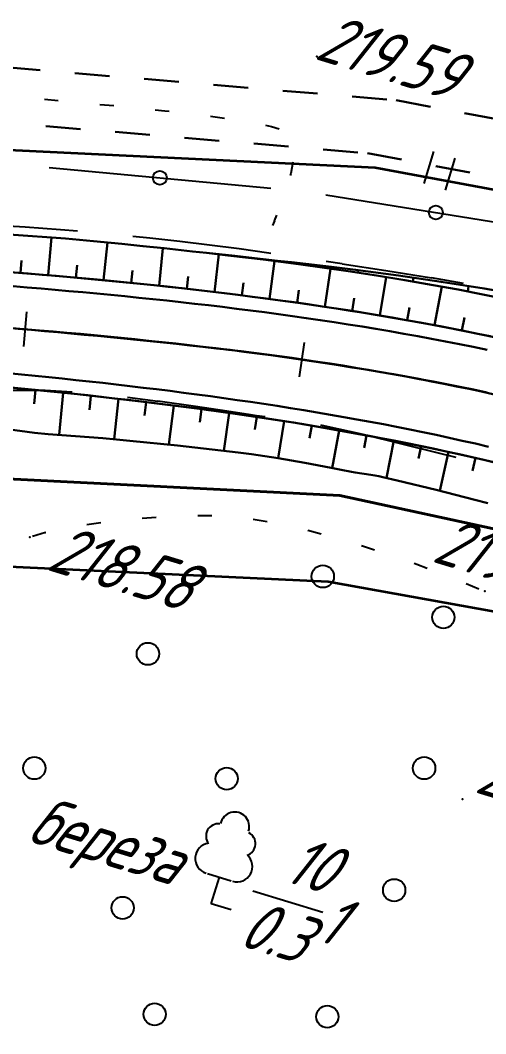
# Model space of a CAD drawing. Header units: millimetres. Extents: x -698 to 8131, y -704 to 4503.
# Drawn here: x 264.9 to 298.4, y 4015.7 to 4088.6 of the extents above; entities that cross this region are included whole.
import ezdxf

# ---------------------------------------------------------------- set-up
doc = ezdxf.new("R2010")
doc.units = ezdxf.units.MM
doc.linetypes.add('CONTI', pattern=[0])
doc.linetypes.add('STRIHSMALL', pattern=[1, 0.5, -0.5])
for name, color, linetype, lineweight in [('10', 1, 'Continuous', 35), ('КОПИЯ_ОСЬ_13_ОТКОСЫ', 7, 'Continuous', 30), ('КОПИЯ_ОСЬ_ГРАНИЦЫ_ПОЛОС', 7, 'Continuous', 30), ('ОСЬ_ВЕРХ_ПОКРЫТИЯ_ГРАНИЦЫ_ПОЛОС', 7, 'Continuous', 30), ('ОСЬ_ВЕРХ_ПОКРЫТИЯ_ОСЬ', 1, 'Continuous', 30)]:
    doc.layers.add(name, color=color, linetype=linetype, lineweight=lineweight)
for name, color, linetype in [('_Ростелеком', 6, 'Continuous'), ('NAD_MDEFAULT', 7, 'CONTI'), ('PI_OTDEFAULT', 172, 'CONTI'), ('PI_TTDEFAULT', 5, 'CONTI'), ('PLN_O', 7, 'CONTI'), ('SIT_LDEFAULT', 7, 'CONTI'), ('USLZNDEFAULT', 7, 'CONTI'), ('ZAPSKDEFAULT', 7, 'CONTI'), ('Изменение выноски', 3, 'Continuous'), ('ОСЬ_ВЕРХ_ПОКРЫТИЯ_ПИКЕТЫ', 1, 'Continuous'), ('разметка', 7, 'Continuous')]:
    doc.layers.add(name, color=color, linetype=linetype)
doc.styles.add('eskd', font='isocpeui.ttf', dxfattribs={"width": 1.2})
doc.styles.add('STYLE1', font='isocpeui.ttf', dxfattribs={"width": 0.9})
doc.linetypes.add('кабель_связи_проект.', pattern='A,10,-1,["/",STYLE1,S=3,R=0,X=0,Y=-1.5],-4.1', length=15.1)

# ---------------------------------------------------------------- blocks, each defined once
blk = doc.blocks.new('BL_2011')
at = {"color": 0}
for p, q in [((0, 0), (0, 2.4)), ((1.6, 0), (1.6, 2.4))]:
    blk.add_line(p, q, dxfattribs=at)
blk = doc.blocks.new('BL_2002')
at = {"color": 0}
blk.add_circle((0, 0), 0.8, dxfattribs=at)
blk = doc.blocks.new('BL_104')
at = {"color": 0}
for p, q in [((-0.9, 2), (0.9, 2)), ((0, 0), (0, 2)), ((1.5, 0), (0, 0))]:
    blk.add_line(p, q, dxfattribs=at)
for centre, radius, start, end in [((0, 5.8), 1.04, 358, 185), ((-0.94, 4.8), 0.88, 100, 235), ((0.94, 4.8), 0.88, 305, 80), ((-1, 3.1), 1.1, 115, 270), ((1, 3.1), 1.1, 270, 65)]:
    blk.add_arc(centre, radius, start, end, dxfattribs=at)

msp = doc.modelspace()

# ---------------------------------------------------------------- linework, layer by layer
at = {"layer": '10'}
for points in [[(307.073, 4044.594), (287.043, 4048.214), (163.153, 4053.994), (135.683, 4057.554), (104.113, 4067.084), (66.533, 4071.884), (20.063, 4083.834), (-25.137, 4108.194), (-34.337, 4113.804), (-79.357, 4142.004), (-91.947, 4159.324), (-169.847, 4182.624), (-259.277, 4209.364), (-312.397, 4225.424), (-355.627, 4238.494), (-406.367, 4253.824), (-425.027, 4259.464), (-449.217, 4267.114), (-456.827, 4269.514), (-499.667, 4283.064), (-559.147, 4301.901)], [(165.613, 4083.974), (290.413, 4077.994), (309.703, 4074.404), (309.033, 4071.854), (367.033, 4044.644), (488.233, 3916.064), (623.183, 3793.874), (694.303, 3750.114), (751.183, 3726.174), (1046.543, 3727.064), (1198.733, 3733.064)]]:
    msp.add_lwpolyline(points, dxfattribs=at)
at = {"layer": '_Ростелеком', "linetype": 'кабель_связи_проект.', "lineweight": 40, "ltscale": 0.25}
msp.add_lwpolyline([(163.047, 4060.664), (287.871, 4054.417), (308.733, 4049.884), (337.183, 4036.764), (340.463, 4035.044), (367.514, 4013.894), (457.665, 3917.122), (498.433, 3875.826), (540.411, 3836.495), (573.21, 3806.026), (611.818, 3774.855), (637.721, 3757.764), (659.733, 3743.874), (682.675, 3731.62), (700.413, 3725.324), (726.468, 3715.343), (759.55, 3704.127), (813.944, 3697.441), (915.732, 3700.469), (1014.099, 3704.57), (1106.885, 3707.175), (1139.317, 3707.384), (1173.443, 3705.052)], dxfattribs=at)
at = {"layer": 'NAD_MDEFAULT', "color": 0}
msp.add_line((281.62, 4026.006), (286.641, 4024.471), dxfattribs=at)
at = {"layer": 'PI_TTDEFAULT', "color": 5}
for p in [(286.229, 4085.96, 219.594), (265.599, 4051.42, 218.581), (298.279, 4047.54, 219.472), (296.689, 4032.61, 219.222)]:
    msp.add_point(p, dxfattribs=at)
at = {"layer": 'PLN_O'}
for p, q in [((266.989, 4077.99), (282.919, 4076.49)), ((286.869, 4076.02), (302.669, 4073.47))]:
    msp.add_line(p, q, dxfattribs=at)
for centre in [(274.949, 4077.24), (294.769, 4074.75)]:
    msp.add_circle(centre, 0.5, dxfattribs=at)
at = {"layer": 'SIT_LDEFAULT', "color": 7}
for p, q in [((266.649, 4082.89), (267.649, 4082.8)), ((270.639, 4082.52), (271.639, 4082.43)), ((274.619, 4082.12), (275.309, 4082.05)), ((275.309, 4082.06), (275.609, 4082.02)), ((278.589, 4081.66), (279.579, 4081.52)), ((282.539, 4081.02), (282.969, 4080.94)), ((282.969, 4080.94), (283.509, 4080.77)), ((284.499, 4078.37), (284.349, 4077.56)), ((284.359, 4077.56), (284.309, 4077.4)), ((283.179, 4074.14), (283.039, 4073.81)), ((283.329, 4074.56), (283.159, 4074.14)), ((265.269, 4073.69), (262.069, 4073.88)), ((267.799, 4073.51), (265.269, 4073.69)), ((269.029, 4073.41), (267.799, 4073.51)), ((274.229, 4072.9), (273.009, 4073.03)), ((276.369, 4072.66), (274.229, 4072.9)), ((278.509, 4072.41), (276.369, 4072.67)), ((280.649, 4072.13), (278.509, 4072.41)), ((282.779, 4071.83), (280.649, 4072.13)), ((282.929, 4071.81), (282.779, 4071.83)), ((288.039, 4071.05), (286.889, 4071.22)), ((291.179, 4070.57), (288.039, 4071.04)), ((294.449, 4070.04), (291.179, 4070.57)), ((296.769, 4069.65), (294.449, 4070.05)), ((263.919, 4061.98), (266.699, 4061.98)), ((266.699, 4061.98), (268.639, 4061.86)), ((272.629, 4061.47), (274.809, 4061.2)), ((274.809, 4061.21), (277.499, 4060.84)), ((277.499, 4060.84), (279.759, 4060.5)), ((279.759, 4060.5), (281.309, 4060.26)), ((281.309, 4060.26), (281.879, 4060.17)), ((281.879, 4060.16), (282.519, 4060.09)), ((286.489, 4059.49), (286.799, 4059.43)), ((286.799, 4059.43), (289.529, 4058.82)), ((289.529, 4058.82), (292.329, 4058.14)), ((292.329, 4058.14), (295.119, 4057.43)), ((295.119, 4057.44), (296.199, 4057.16)), ((273.679, 4052.79), (274.679, 4052.86)), ((277.669, 4052.97), (278.499, 4052.99)), ((278.499, 4052.99), (278.679, 4052.98)), ((269.709, 4052.33), (270.699, 4052.48)), ((281.659, 4052.71), (282.649, 4052.55)), ((265.799, 4051.49), (266.729, 4051.78)), ((266.729, 4051.76), (266.759, 4051.77)), ((285.579, 4051.92), (286.539, 4051.66)), ((289.419, 4050.82), (290.369, 4050.52)), ((293.219, 4049.55), (293.399, 4049.49)), ((293.399, 4049.48), (294.149, 4049.2)), ((296.939, 4048.1), (297.859, 4047.72))]:
    msp.add_line(p, q, dxfattribs=at)
at = {"layer": 'Изменение выноски', "color": 6, "linetype": 'STRIHSMALL', "lineweight": 30, "ltscale": 5}
for points in [[(-80.077, 4181.776), (-68.058, 4176.079), (-11.557, 4135.079), (39.356, 4105.81), (49.47, 4102.472), (78.782, 4099.188), (118.65, 4095.632), (199.076, 4090.643), (291.923, 4082.814), (317.531, 4078.009), (338.517, 4070.512), (374.356, 4045.541), (383.169, 4035.96), (473.876, 3938.054), (557.443, 3861.086)], [(-82.149, 4177.971), (-70.129, 4172.273), (-13.628, 4131.274), (37.284, 4102.005), (47.399, 4098.667), (76.711, 4095.383), (116.578, 4091.826), (197.004, 4086.838), (289.851, 4079.009), (315.459, 4074.203), (336.446, 4066.706), (372.284, 4041.736), (381.098, 4032.155), (471.805, 3934.248), (555.372, 3857.281)]]:
    msp.add_lwpolyline(points, dxfattribs=at)
at = {"layer": 'КОПИЯ_ОСЬ_13_ОТКОСЫ'}
for points in [[(263.109, 4073.233), (265.129, 4073.103), (267.151, 4072.965), (268.163, 4072.885), (270.185, 4072.694), (272.21, 4072.496), (273.73, 4072.34), (275.251, 4072.179), (277.28, 4071.953), (278.296, 4071.843), (279.821, 4071.671), (282.366, 4071.366), (284.909, 4071.038), (288.474, 4070.533), (290.515, 4070.22), (292.553, 4069.887), (294.587, 4069.534), (296.373, 4069.207), (298.156, 4068.863), (299.936, 4068.502)], [(266.921, 4070.241), (267.155, 4072.964)], [(270.905, 4069.88), (271.178, 4072.597)], [(274.885, 4069.48), (275.157, 4072.189)], [(277.28, 4071.953), (278.296, 4071.843), (279.821, 4071.671), (282.366, 4071.366), (284.909, 4071.038), (288.474, 4070.533), (290.515, 4070.22), (292.553, 4069.887), (294.587, 4069.534), (296.373, 4069.207), (298.156, 4068.863), (299.936, 4068.502)], [(277.28, 4071.953), (278.296, 4071.848), (280.331, 4071.628), (282.367, 4071.39), (283.387, 4071.279), (284.408, 4071.17), (286.452, 4070.939), (287.475, 4070.819), (289.011, 4070.631), (292.084, 4070.226), (295.159, 4069.778), (298.237, 4069.285), (300.803, 4068.835)], [(278.86, 4069.032), (279.172, 4071.744)], [(264.928, 4070.407), (265.001, 4071.296)], [(281.256, 4071.52), (281.254, 4071.502)], [(282.829, 4068.538), (283.192, 4071.262)], [(283.243, 4071.295), (283.243, 4071.289)], [(285.232, 4071.077), (285.222, 4070.994)], [(268.914, 4070.066), (268.995, 4070.973)], [(272.895, 4069.68), (272.986, 4070.586)], [(286.789, 4067.97), (287.202, 4070.713)], [(287.219, 4070.85), (287.215, 4070.822)], [(289.204, 4070.605), (289.18, 4070.427)], [(291.186, 4070.344), (291.179, 4070.284)], [(276.873, 4069.26), (276.977, 4070.162)], [(280.846, 4068.795), (280.959, 4069.698)], [(290.739, 4067.343), (291.208, 4070.109)], [(293.167, 4070.068), (293.127, 4069.789)], [(295.146, 4069.78), (295.133, 4069.687)], [(284.811, 4068.267), (284.938, 4069.174)], [(294.679, 4066.652), (295.2, 4069.424)], [(297.121, 4069.464), (297.059, 4069.077)], [(288.766, 4067.672), (288.904, 4068.586)], [(292.711, 4067.008), (292.867, 4067.93)], [(296.642, 4066.272), (296.826, 4067.195)], [(261.768, 4062.415), (268.183, 4061.784), (273.587, 4061.177), (277.988, 4060.617), (282.369, 4059.991), (284.55, 4059.65), (286.728, 4059.289), (290.579, 4058.594), (294.408, 4057.825), (296.311, 4057.412), (298.209, 4056.977), (299.469, 4056.676)], [(266.019, 4061.997), (265.922, 4061.006)], [(268.01, 4061.801), (267.711, 4058.771)], [(269.997, 4061.58), (269.884, 4060.571)], [(271.985, 4061.357), (271.659, 4058.459)], [(273.972, 4061.128), (273.849, 4060.164)], [(275.956, 4060.876), (275.599, 4058.07)], [(277.94, 4060.623), (277.821, 4059.688)], [(279.92, 4060.341), (279.532, 4057.628)], [(262.035, 4059.449), (265.951, 4058.927), (266.93, 4058.831), (268.891, 4058.681), (269.869, 4058.602), (270.847, 4058.526), (271.824, 4058.446), (272.799, 4058.346), (276.204, 4058.01), (280.56, 4057.51), (281.524, 4057.382), (282.965, 4057.164), (283.444, 4057.09), (284.4, 4056.925), (285.354, 4056.753), (287.258, 4056.404), (288.208, 4056.225), (288.464, 4056.166), (288.722, 4056.114), (288.982, 4056.067), (290.109, 4055.898), (290.395, 4055.854), (290.679, 4055.801), (290.962, 4055.742), (291.995, 4055.503), (294.798, 4054.826), (296.193, 4054.473), (297.583, 4054.117), (298.507, 4053.87)], [(281.9, 4060.058), (281.77, 4059.154)], [(283.877, 4059.758), (283.455, 4057.088)], [(285.851, 4059.437), (285.703, 4058.548)], [(287.821, 4059.092), (287.333, 4056.39)], [(289.789, 4058.736), (289.627, 4057.836)], [(291.753, 4058.358), (291.216, 4055.684)], [(293.714, 4057.964), (293.535, 4057.073)], [(295.671, 4057.553), (295.059, 4054.76)], [(297.622, 4057.114), (297.407, 4056.185)]]:
    msp.add_lwpolyline(points, dxfattribs=at)
at = {"layer": 'КОПИЯ_ОСЬ_ГРАНИЦЫ_ПОЛОС'}
for points in [[(264.489, 4070.443), (265.494, 4070.361), (266.498, 4070.277), (267.502, 4070.191), (268.507, 4070.103), (269.512, 4070.012), (270.518, 4069.919), (271.523, 4069.824), (272.529, 4069.725), (273.535, 4069.624), (274.541, 4069.52), (275.547, 4069.413), (276.553, 4069.303), (277.56, 4069.19), (278.566, 4069.073), (279.573, 4068.953), (280.579, 4068.829), (281.586, 4068.701), (282.592, 4068.57), (283.598, 4068.435), (284.605, 4068.296), (285.611, 4068.152), (286.617, 4068.005), (287.622, 4067.853), (288.628, 4067.696), (289.633, 4067.535), (290.638, 4067.369), (291.643, 4067.199), (292.647, 4067.023), (293.651, 4066.842), (294.654, 4066.657), (295.656, 4066.466), (296.659, 4066.269), (297.66, 4066.067), (298.661, 4065.86)], [(263.949, 4062.209), (264.92, 4062.115), (265.89, 4062.019), (266.86, 4061.921), (267.829, 4061.821), (268.797, 4061.718), (269.765, 4061.614), (270.732, 4061.507), (271.698, 4061.398), (272.663, 4061.286), (273.628, 4061.172), (274.591, 4061.054), (275.554, 4060.934), (276.516, 4060.811), (277.477, 4060.685), (278.437, 4060.556), (279.396, 4060.424), (280.354, 4060.288), (281.311, 4060.149), (282.267, 4060.006), (283.221, 4059.86), (284.175, 4059.71), (285.127, 4059.556), (286.079, 4059.399), (287.029, 4059.237), (287.978, 4059.071), (288.925, 4058.901), (289.871, 4058.727), (290.816, 4058.548), (291.759, 4058.365), (292.701, 4058.178), (293.641, 4057.985), (294.58, 4057.788), (295.517, 4057.587), (296.452, 4057.38), (297.386, 4057.168), (298.318, 4056.951), (299.248, 4056.729)]]:
    msp.add_lwpolyline(points, dxfattribs=at)
at = {"layer": 'ОСЬ_ВЕРХ_ПОКРЫТИЯ_ГРАНИЦЫ_ПОЛОС', "linetype": 'Continuous'}
for points in [[(299.086, 4065.77), (297.083, 4066.184), (295.08, 4066.576), (293.072, 4066.947), (289.053, 4067.629), (285.029, 4068.236), (282.514, 4068.58), (279.996, 4068.901), (275.467, 4069.422), (270.437, 4069.927), (267.172, 4070.219), (263.905, 4070.49)], [(264.488, 4070.443), (265.492, 4070.361), (266.496, 4070.277), (267.501, 4070.191), (268.505, 4070.103), (269.51, 4070.012), (270.516, 4069.919), (271.521, 4069.824), (272.527, 4069.725), (273.533, 4069.624), (274.539, 4069.52), (275.545, 4069.413), (276.551, 4069.303), (277.558, 4069.19), (278.564, 4069.073), (279.57, 4068.953), (280.577, 4068.829), (281.583, 4068.702), (282.59, 4068.57), (283.596, 4068.435), (284.602, 4068.296), (285.608, 4068.153), (286.614, 4068.005), (287.62, 4067.853), (288.626, 4067.697), (289.631, 4067.535), (290.636, 4067.37), (291.64, 4067.199), (292.644, 4067.023), (293.648, 4066.843), (294.651, 4066.657), (295.654, 4066.466), (296.656, 4066.27), (297.657, 4066.068), (298.658, 4065.86)], [(298.452, 4064.882), (297.457, 4065.088), (296.461, 4065.289), (295.464, 4065.484), (294.467, 4065.674), (293.468, 4065.859), (292.47, 4066.039), (291.47, 4066.214), (290.471, 4066.383), (289.47, 4066.548), (288.47, 4066.709), (287.468, 4066.865), (286.467, 4067.016), (285.465, 4067.163), (284.463, 4067.306), (283.461, 4067.444), (282.458, 4067.579), (281.456, 4067.71), (280.453, 4067.837), (279.45, 4067.96), (278.447, 4068.08), (277.444, 4068.196), (276.441, 4068.309), (275.438, 4068.419), (274.435, 4068.526), (273.431, 4068.63), (272.428, 4068.73), (271.425, 4068.828), (270.422, 4068.924), (269.419, 4069.017), (268.417, 4069.107), (267.414, 4069.195), (266.412, 4069.281), (265.409, 4069.365), (264.407, 4069.447)]]:
    msp.add_lwpolyline(points, dxfattribs=at)
at = {"layer": 'ОСЬ_ВЕРХ_ПОКРЫТИЯ_ГРАНИЦЫ_ПОЛОС', "linetype": 'Continuous', "lineweight": 30}
for points in [[(298.548, 4057.925), (297.61, 4058.143), (296.671, 4058.356), (295.73, 4058.564), (294.788, 4058.767), (293.844, 4058.965), (292.899, 4059.158), (291.952, 4059.347), (291.004, 4059.531), (290.055, 4059.71), (289.104, 4059.885), (288.152, 4060.056), (287.199, 4060.222), (286.245, 4060.385), (285.289, 4060.543), (284.333, 4060.698), (283.375, 4060.848), (282.416, 4060.995), (281.457, 4061.138), (280.496, 4061.278), (279.534, 4061.414), (278.572, 4061.547), (277.609, 4061.677), (276.645, 4061.803), (275.68, 4061.926), (274.714, 4062.047), (273.747, 4062.164), (272.78, 4062.279), (271.812, 4062.391), (270.843, 4062.501), (269.874, 4062.608), (268.904, 4062.713), (267.933, 4062.815), (266.962, 4062.916), (265.99, 4063.014), (265.018, 4063.11), (264.045, 4063.205)], [(299.248, 4056.729), (298.318, 4056.951), (297.386, 4057.168), (296.453, 4057.38), (295.517, 4057.587), (294.58, 4057.788), (293.641, 4057.985), (292.701, 4058.178), (291.759, 4058.365), (290.816, 4058.548), (289.871, 4058.727), (288.925, 4058.901), (287.978, 4059.071), (287.029, 4059.237), (286.079, 4059.399), (285.128, 4059.556), (284.175, 4059.71), (283.222, 4059.86), (282.267, 4060.006), (281.311, 4060.149), (280.354, 4060.288), (279.396, 4060.424), (278.437, 4060.556), (277.477, 4060.685), (276.516, 4060.811), (275.554, 4060.934), (274.592, 4061.054), (273.628, 4061.172), (272.664, 4061.286), (271.698, 4061.398), (270.732, 4061.507), (269.765, 4061.614), (268.798, 4061.718), (267.829, 4061.821), (266.86, 4061.921), (265.89, 4062.019), (264.92, 4062.115), (263.949, 4062.209)]]:
    msp.add_lwpolyline(points, dxfattribs=at)
at = {"layer": 'ОСЬ_ВЕРХ_ПОКРЫТИЯ_ОСЬ'}
msp.add_lwpolyline([(264.338, 4066.442), (266.298, 4066.28), (267.278, 4066.196), (268.258, 4066.109), (269.237, 4066.021), (270.217, 4065.93), (271.196, 4065.837), (272.175, 4065.741), (273.154, 4065.642), (274.132, 4065.541), (275.11, 4065.437), (276.088, 4065.33), (277.065, 4065.22), (278.042, 4065.107), (279.019, 4064.99), (279.995, 4064.871), (280.971, 4064.747), (281.947, 4064.621), (282.922, 4064.49), (283.896, 4064.356), (284.87, 4064.218), (285.843, 4064.076), (286.816, 4063.929), (287.788, 4063.779), (288.759, 4063.624), (289.73, 4063.465), (290.7, 4063.302), (291.669, 4063.134), (292.637, 4062.961), (293.605, 4062.783), (294.571, 4062.601), (295.537, 4062.414), (296.501, 4062.221), (297.465, 4062.023), (298.427, 4061.82)], dxfattribs=at)
at = {"layer": 'ОСЬ_ВЕРХ_ПОКРЫТИЯ_ПИКЕТЫ'}
for p, q in [((265.179, 4065.119), (265.385, 4067.611)), ((284.979, 4062.939), (285.338, 4065.413))]:
    msp.add_line(p, q, dxfattribs=at)
at = {"layer": 'разметка', "lineweight": 30, "ltscale": 7}
msp.add_lwpolyline([(399.101, 3995.188), (399.101, 3995.188, 0.012352), (378.085, 4017.276, 0.03661), (355.7, 4036.462, 0.090655), (307.031, 4059.74, 0.037396), (278.041, 4065.098, 0.013155), (247.658, 4067.62), (247.658, 4067.62), (247.658, 4067.62)], format="xyb", dxfattribs=at)

# ---------------------------------------------------------------- block references
at = {"layer": 'USLZNDEFAULT', "color": 7, "rotation": 342.9999999999999}
msp.add_blockref('BL_104', (278.634, 4025.086), dxfattribs=at)
at = {"layer": 'ZAPSKDEFAULT', "color": 7, "rotation": 342.9999999999999}
for name, p in [('BL_2011', (293.929, 4076.83)), ('BL_2002', (286.65, 4048.602)), ('BL_2002', (295.31, 4045.665)), ('BL_2002', (274.087, 4043.04)), ('BL_2002', (265.929, 4034.83)), ('BL_2002', (293.929, 4034.83)), ('BL_2002', (279.747, 4034.077)), ('BL_2002', (291.778, 4026.059)), ('BL_2002', (272.273, 4024.789)), ('BL_2002', (274.57, 4017.144)), ('BL_2002', (286.971, 4016.968))]:
    msp.add_blockref(name, p, dxfattribs=at)

# ---------------------------------------------------------------- texts
at = {"layer": 'NAD_MDEFAULT', "color": 7, "style": 'eskd', "oblique": 10, "width": 0.8}
for s, p in [(' береза', (263.536, 4030.157)), (' 10', (282.004, 4027.261)), (' 1', (284.351, 4023.007)), (' 0.3', (278.729, 4022.66))]:
    msp.add_text(s, height=3.5, rotation=343, dxfattribs=at).set_placement(p)
at = {"layer": 'PI_OTDEFAULT', "color": 172, "style": 'eskd', "oblique": 10, "width": 0.8}
for s, p in [('219.59', (285.969, 4085.815)), ('219.23', (294.394, 4049.696)), ('218.58', (266.689, 4049.12)), ('218.60', (297.467, 4033.129))]:
    msp.add_text(s, height=3.5, rotation=343, dxfattribs=at).set_placement(p)

doc.saveas('drawing.dxf')
